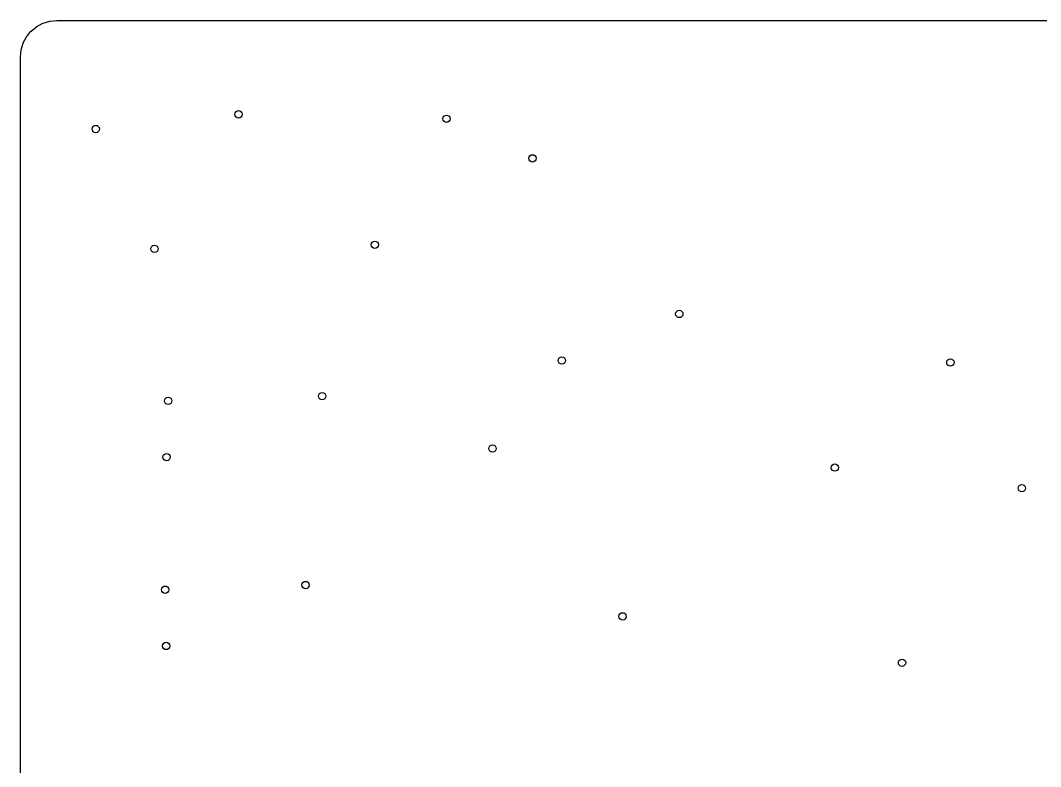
# Model space of a CAD drawing. Extents: x 114.9 to 199.6, y -137.1 to -76.7.
# Drawn here: x 114.88 to 135.74, y -91.9 to -76.65 of the extents above; entities that cross this region are included whole.
import ezdxf

# ---------------------------------------------------------------- set-up
doc = ezdxf.new("R2010")
doc.units = 0
doc.layers.add('BLACK', color=7, linetype='CONTINUOUS')

msp = doc.modelspace()

# ---------------------------------------------------------------- linework, layer by layer
at = {"layer": 'BLACK', "linetype": 'CONTINUOUS'}
for p, q in [((115.21785, -76.774542), (115.33893, -76.709822)), ((115.33893, -76.709822), (115.34779, -76.706153)), ((115.34779, -76.706153), (115.479162, -76.666301)), ((115.479162, -76.666301), (115.488581, -76.664428)), ((115.488581, -76.664428), (115.627604, -76.650736)), ((115.627604, -76.650736), (115.632407, -76.6505)), ((115.632407, -76.6505), (115.67417, -76.6505)), ((115.67417, -76.6505), (198.78583, -76.6505)), ((115.009871, -76.979874), (115.096961, -76.873753)), ((115.096961, -76.873753), (115.103754, -76.866961)), ((115.103754, -76.866961), (115.209874, -76.779871)), ((115.209874, -76.779871), (115.21785, -76.774542)), ((114.896302, -77.249161), (114.936153, -77.11779)), ((114.936153, -77.11779), (114.939822, -77.10893)), ((114.939822, -77.10893), (115.004542, -76.98785)), ((115.004542, -76.98785), (115.009871, -76.979874)), ((114.880736, -77.397603), (114.894428, -77.258582)), ((114.894428, -77.258582), (114.896302, -77.249161)), ((114.8805, -77.402406), (114.880736, -77.397603)), ((114.8805, -79.161927), (114.8805, -77.402406)), ((114.8805, -80.275198), (114.8805, -79.161927)), ((114.8805, -81.115198), (114.8805, -80.275198)), ((114.8805, -81.604198), (114.8805, -81.115198)), ((114.8805, -82.125198), (114.8805, -81.604198)), ((114.8805, -82.645198), (114.8805, -82.125198)), ((114.8805, -84.095198), (114.8805, -82.645198)), ((114.8805, -84.635198), (114.8805, -84.095198)), ((114.8805, -85.115198), (114.8805, -84.635198)), ((114.8805, -85.665198), (114.8805, -85.115198)), ((114.8805, -86.125198), (114.8805, -85.665198)), ((114.8805, -86.635198), (114.8805, -86.125198)), ((114.8805, -87.125198), (114.8805, -86.635198)), ((114.8805, -87.645198), (114.8805, -87.125198)), ((114.8805, -88.125198), (114.8805, -87.645198)), ((114.8805, -88.655198), (114.8805, -88.125198)), ((114.8805, -90.125198), (114.8805, -88.655198)), ((114.8805, -90.645198), (114.8805, -90.125198)), ((114.8805, -91.125198), (114.8805, -90.645198)), ((114.8805, -91.665198), (114.8805, -91.125198)), ((114.8805, -92.135198), (114.8805, -91.665198))]:
    msp.add_line(p, q, dxfattribs=at)
at = {"layer": 'BLACK'}
for centre in [(119.34, -78.57), (123.59, -78.66), (116.42, -78.87), (125.35, -79.47), (117.62, -81.32), (122.127022, -81.234661), (128.35, -82.65), (125.95, -83.6), (133.89, -83.64), (117.9, -84.424998), (121.05, -84.33), (117.869364, -85.575002), (124.531046, -85.398774), (131.53, -85.79), (135.35, -86.21), (117.84, -88.284998), (120.71, -88.19), (127.19, -88.83), (117.86, -89.435002), (132.902202, -89.777533)]:
    msp.add_circle(centre, 0.075, dxfattribs=at)

doc.saveas('drawing.dxf')
